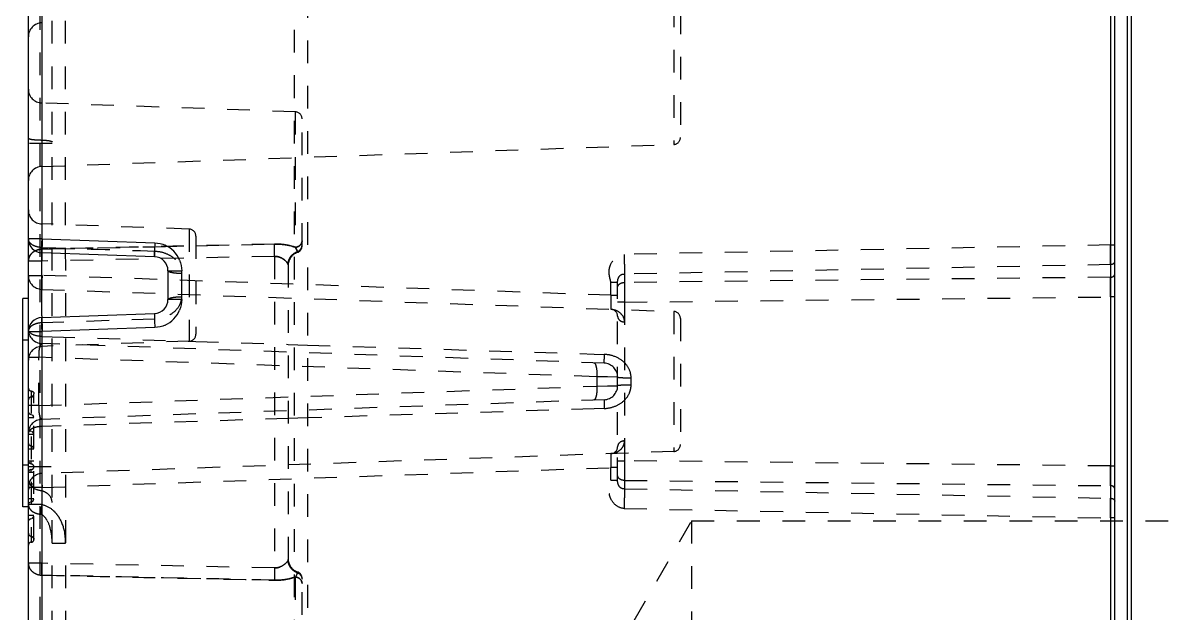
# Model space of a CAD drawing. Header units: millimetres. Extents: x -1265 to 1982, y -12197 to 1934.
# Drawn here: x 365 to 447.1, y -4091.8 to -4049.2 of the extents above; entities that cross this region are included whole.
import ezdxf

# ---------------------------------------------------------------- set-up
doc = ezdxf.new("R2010")
doc.units = ezdxf.units.MM
doc.header["$LTSCALE"] = 16.335
doc.linetypes.add('HIDDEN', pattern=[0.2, 0.1, -0.1])
doc.layers.get('0').update_dxf_attribs({"linetype": 'CONTINUOUS'})
doc.layers.add('DEFAULT_2', color=8, linetype='HIDDEN')

msp = doc.modelspace()

# ---------------------------------------------------------------- linework, layer by layer
at = {"color": 7, "linetype": 'Continuous'}
for p, q in [((444.814, -4223.364), (444.814, -3837.819)), ((443.608, -4162.247), (443.608, -3838.637)), ((444.52, -4161.495), (444.519, -3841.398)), ((365.419, -4119.111), (365.419, -3843.644)), ((443.312, -4046.139), (443.312, -4105.494)), ((366.407, -4064.797), (366.407, -4048.153)), ((366.407, -4064.797), (365.419, -4064.797)), ((366.407, -4064.797), (374.517, -4065.08)), ((374.499, -4066.085), (366.389, -4065.801)), ((366.389, -4070.337), (366.389, -4065.934)), ((375.469, -4067.089), (375.469, -4069.168)), ((375.469, -4067.089), (376.457, -4067.089)), ((376.457, -4069.168), (376.457, -4067.089)), ((365.019, -4084.099), (365.019, -4069.099)), ((365.419, -4069.099), (365.019, -4069.099)), ((376.457, -4069.168), (375.469, -4069.168)), ((366.389, -4070.455), (374.499, -4070.172)), ((365.419, -4071.46), (366.407, -4071.46)), ((374.517, -4071.177), (366.407, -4071.46)), ((366.407, -4101.025), (366.407, -4071.46)), ((365.419, -4072.099), (365.019, -4072.099)), ((365.419, -4084.099), (365.019, -4084.099))]:
    msp.add_line(p, q, dxfattribs=at)
for centre, radius, start, end in [((366.424, -4064.797), 1.005, 180, 268), ((374.446, -4067.089), 2.01, 22.17494, 65.82635), ((374.464, -4067.089), 1.005, 0, 88), ((374.464, -4069.168), 1.005, 272, 0), ((374.446, -4069.168), 2.01, 294.17365, 337.82506), ((366.424, -4071.46), 1.005, 92, 180)]:
    msp.add_arc(centre, radius, start, end, dxfattribs=at)
for points, knots in [([(366.389, -4065.801), (366.387, -4065.801), (366.388, -4065.791), (366.385, -4065.78), (366.386, -4065.754), (366.384, -4065.705), (366.385, -4065.621), (366.387, -4065.498), (366.39, -4065.347), (366.396, -4065.111), (366.402, -4064.925), (366.407, -4064.797)], [0, 0, 0, 0, 0.005181, 0.019793, 0.043719, 0.076721, 0.168903, 0.29316, 0.444597, 0.617994, 1, 1, 1, 1]), ([(374.517, -4065.08), (374.512, -4065.204), (374.507, -4065.388), (374.5, -4065.624), (374.497, -4065.78), (374.495, -4065.905), (374.495, -4065.99), (374.496, -4066.038), (374.496, -4066.064), (374.498, -4066.075), (374.497, -4066.084), (374.499, -4066.085)], [0, 0, 0, 0, 0.370138, 0.548912, 0.706778, 0.833099, 0.924815, 0.957335, 0.980773, 0.995001, 1, 1, 1, 1]), ([(374.499, -4070.172), (374.497, -4070.172), (374.498, -4070.182), (374.496, -4070.193), (374.496, -4070.218), (374.495, -4070.267), (374.495, -4070.352), (374.497, -4070.477), (374.5, -4070.632), (374.507, -4070.869), (374.512, -4071.053), (374.517, -4071.177)], [0, 0, 0, 0, 0.004999, 0.019227, 0.042665, 0.075185, 0.166901, 0.293222, 0.451088, 0.629862, 1, 1, 1, 1]), ([(366.407, -4071.46), (366.402, -4071.332), (366.396, -4071.146), (366.39, -4070.909), (366.387, -4070.759), (366.385, -4070.636), (366.384, -4070.552), (366.386, -4070.503), (366.385, -4070.477), (366.388, -4070.466), (366.387, -4070.456), (366.389, -4070.455)], [0, 0, 0, 0, 0.382006, 0.555403, 0.70684, 0.831097, 0.923279, 0.956281, 0.980207, 0.994819, 1, 1, 1, 1])]:
    msp.add_open_spline(points, degree=3, knots=knots, dxfattribs=at)
for points in [[(374.517, -4065.08), (374.774, -4065.089), (375.034, -4065.15), (375.27, -4065.255)], [(376.308, -4066.33), (376.405, -4066.569), (376.457, -4066.831), (376.457, -4067.089)], [(376.457, -4069.168), (376.457, -4069.426), (376.405, -4069.688), (376.308, -4069.926)], [(375.27, -4071.002), (375.034, -4071.107), (374.774, -4071.168), (374.517, -4071.177)]]:
    msp.add_open_spline(points, degree=3, dxfattribs=at)
at = {"layer": 'DEFAULT_2', "color": 8, "linetype": 'HIDDEN'}
for p, q in [((366.273, -4102.018), (366.273, -4015.881)), ((367.128, -4103.012), (367.128, -4015.821)), ((384.549, -4043.22), (384.549, -4125.196)), ((368.115, -4103.012), (368.097, -4043.532)), ((385.519, -4043.981), (385.519, -4157.59)), ((411.868, -4047.911), (411.868, -4057.995)), ((412.353, -4048.413), (412.353, -4057.493)), ((384.632, -4055.649), (366.389, -4055.012)), ((384.632, -4055.649), (384.632, -4065.402)), ((385.117, -4065.295), (385.117, -4056.152)), ((367.128, -4057.94), (365.419, -4057.94)), ((366.389, -4059.583), (411.868, -4057.995)), ((376.994, -4064.091), (366.389, -4063.721)), ((376.994, -4064.091), (376.994, -4072.165)), ((366.407, -4064.797), (366.389, -4065.934)), ((367.128, -4065.522), (374.483, -4065.362)), ((374.483, -4065.362), (377.494, -4065.296)), ((377.479, -4064.594), (377.479, -4071.663)), ((377.494, -4065.296), (383.142, -4065.173)), ((443.312, -4065.231), (408.302, -4065.916)), ((443.312, -4065.231), (443.608, -4065.231)), ((366.389, -4065.539), (367.128, -4065.522)), ((383.142, -4066.057), (366.389, -4066.395)), ((383.142, -4066.057), (383.142, -4088.49)), ((384.782, -4065.719), (384.782, -4065.768)), ((366.389, -4066.395), (365.419, -4066.395)), ((384.112, -4066.656), (384.112, -4087.892)), ((443.314, -4066.652), (408.319, -4067.337)), ((365.419, -4067.428), (366.407, -4067.428)), ((407.336, -4068.858), (366.407, -4067.428)), ((408.319, -4067.337), (408.319, -4067.936)), ((443.314, -4067.557), (408.319, -4067.936)), ((366.389, -4068.433), (411.868, -4070.021)), ((407.336, -4068.858), (407.336, -4067.944)), ((407.83, -4067.944), (407.336, -4067.944)), ((407.83, -4082.181), (407.83, -4067.944)), ((407.336, -4068.858), (407.83, -4068.858)), ((408.319, -4069.357), (407.83, -4069.357)), ((408.319, -4069.357), (443.314, -4068.978)), ((408.319, -4069.357), (408.319, -4080.768)), ((443.608, -4068.978), (443.314, -4068.978)), ((411.868, -4070.021), (411.868, -4080.105)), ((366.389, -4070.337), (366.407, -4071.46)), ((374.499, -4070.58), (366.389, -4070.842)), ((412.353, -4070.523), (412.353, -4079.603)), ((366.389, -4071.82), (367.128, -4071.844)), ((367.128, -4071.844), (376.994, -4072.164)), ((376.994, -4072.165), (366.389, -4072.536)), ((406.86, -4073.746), (366.389, -4072.333)), ((376.994, -4072.164), (377.462, -4072.179)), ((377.462, -4072.179), (384.112, -4072.394)), ((384.112, -4072.394), (385.519, -4072.439)), ((385.519, -4072.439), (406.135, -4073.094)), ((365.419, -4073.322), (366.164, -4073.322)), ((366.164, -4076.804), (366.164, -4073.322)), ((406.34, -4074.725), (366.164, -4073.322)), ((406.135, -4073.094), (406.86, -4073.117)), ((406.34, -4074.725), (406.34, -4075.401)), ((407.112, -4074.738), (406.34, -4074.725)), ((407.83, -4074.751), (407.112, -4074.738)), ((408.8, -4075.324), (408.8, -4074.802)), ((365.62, -4075.748), (365.62, -4086.639)), ((365.82, -4086.419), (365.82, -4075.967)), ((366.164, -4076.804), (406.34, -4075.401)), ((406.34, -4075.401), (407.112, -4075.388)), ((407.112, -4075.388), (407.83, -4075.375)), ((366.164, -4076.804), (365.419, -4076.804)), ((406.86, -4076.379), (366.389, -4077.793)), ((365.821, -4077.676), (365.419, -4077.676)), ((385.519, -4077.687), (384.112, -4077.732)), ((406.135, -4077.032), (385.519, -4077.687)), ((406.86, -4077.009), (406.135, -4077.032)), ((367.128, -4078.282), (366.389, -4078.306)), ((384.112, -4077.732), (367.128, -4078.282)), ((365.821, -4078.882), (365.419, -4078.882)), ((365.821, -4079.937), (365.419, -4079.937)), ((411.868, -4080.105), (366.389, -4081.693)), ((365.419, -4080.773), (365.821, -4080.776)), ((407.83, -4080.768), (408.319, -4080.768)), ((443.314, -4081.148), (408.319, -4080.768)), ((365.419, -4081.099), (365.019, -4081.099)), ((365.419, -4081.177), (367.128, -4081.177)), ((365.821, -4081.611), (365.419, -4081.614)), ((366.407, -4082.697), (407.336, -4081.268)), ((407.336, -4082.181), (407.336, -4081.268)), ((407.83, -4081.268), (407.336, -4081.268)), ((443.314, -4081.148), (443.608, -4081.148)), ((365.821, -4082.45), (365.448, -4082.45)), ((407.336, -4082.181), (407.83, -4082.181)), ((408.319, -4082.189), (408.319, -4082.788)), ((408.319, -4082.189), (443.314, -4082.569)), ((366.407, -4082.697), (365.419, -4082.697)), ((408.319, -4082.788), (443.314, -4083.474)), ((365.82, -4083.505), (365.419, -4083.505)), ((366.389, -4083.924), (365.419, -4083.924)), ((408.302, -4084.209), (443.312, -4084.895)), ((365.82, -4084.711), (365.419, -4084.711)), ((443.608, -4084.895), (443.312, -4084.895)), ((407.383, -4095.099), (413.156, -4085.099)), ((413.156, -4085.099), (413.156, -4105.099)), ((413.156, -4085.099), (470.383, -4085.099)), ((367.128, -4086.698), (368.097, -4086.698)), ((366.389, -4088.152), (365.419, -4088.152)), ((383.142, -4088.49), (366.389, -4088.152)), ((367.128, -4089.025), (366.389, -4089.009)), ((384.632, -4089.146), (384.632, -4098.898)), ((384.782, -4088.773), (384.782, -4088.829)), ((385.117, -4098.396), (385.117, -4089.247))]:
    msp.add_line(p, q, dxfattribs=at)
for points in [[(407.83, -4067.945), (407.831, -4067.901), (407.847, -4067.782)], [(365.604, -4077.456), (365.472, -4077.392), (365.419, -4077.256)], [(365.821, -4077.659), (365.768, -4077.522), (365.638, -4077.459)], [(365.604, -4078.662), (365.472, -4078.598), (365.419, -4078.462)], [(365.821, -4078.865), (365.768, -4078.728), (365.638, -4078.665)], [(365.604, -4079.717), (365.472, -4079.653), (365.419, -4079.517)], [(365.821, -4079.92), (365.768, -4079.784), (365.638, -4079.72)], [(365.634, -4082.667), (365.766, -4082.605), (365.821, -4082.476)], [(407.846, -4082.341), (407.831, -4082.224), (407.83, -4082.181)], [(365.419, -4082.87), (365.472, -4082.734), (365.603, -4082.67)], [(365.419, -4083.925), (365.472, -4083.789), (365.603, -4083.725)], [(365.634, -4083.722), (365.766, -4083.66), (365.821, -4083.531)], [(365.419, -4085.131), (365.472, -4084.995), (365.603, -4084.931)], [(365.634, -4084.928), (365.766, -4084.866), (365.821, -4084.737)]]:
    msp.add_lwpolyline(points, dxfattribs=at)
for centre, radius, start, end in [((366.424, -4050.243), 1.005, 92, 180), ((366.424, -4054.008), 1.005, 180, 268), ((384.615, -4056.152), 0.502, 0, 88), ((411.85, -4057.493), 0.502, 272, 0), ((366.424, -4060.587), 1.005, 92, 180), ((366.424, -4062.717), 1.005, 180, 268), ((376.977, -4064.594), 0.502, 0, 88), ((383.241, -4069.6), 4.428, 84.13066, 91.28569), ((384.615, -4065.301), 0.502, 289.47122, 0), ((-178.969, -4067.093), 622.283, 0.040627, 0.171472), ((385.101, -4065.911), 18.717, 179.64906, 180.44531), ((393.598, -4065.86), 27.214, 180.41386, 181.12811), ((385.117, -4066.722), 1.005, 109.47122, 180), ((366.424, -4067.428), 1.005, 180, 268), ((89.607, -4068.267), 353.708, 359.88493, 0.11507), ((618.352, -4068.647), 210.034, 179.80621, 180.19379), ((407.328, -4070.365), 0.502, 0, 88), ((411.85, -4070.523), 0.502, 0, 88), ((366.424, -4071.329), 1.005, 180, 268), ((365.679, -4071.329), 0.26, 179.96932, 190.27295), ((376.977, -4071.663), 0.502, 272, 0), ((366.424, -4073.54), 1.005, 92, 180), ((430.307, -4073.735), 23.455, 178.48853, 179.30457), ((406.787, -4075.49), 2.375, 77.02699, 88.20183), ((406.825, -4074.751), 1.005, 0, 88), ((408.822, -4057.618), 17.183, 268.26416, 269.9255), ((365.62, -4075.547), 0.201, 180, 270), ((365.62, -4075.951), 0.201, 270, 0), ((406.825, -4075.375), 1.005, 272, 0), ((407.308, -4075.307), 1.493, 336.18547, 349.54111), ((365.62, -4076.388), 0.201, 90, 180), ((369.73, -4076.924), 3.568, 178.07178, 183.98913), ((430.272, -4076.392), 23.42, 180.69251, 181.50981), ((366.424, -4078.797), 1.005, 92, 180), ((387.591, -4077.787), 21.208, 180.66654, 181.40251), ((407.328, -4079.76), 0.502, 272, 0), ((411.85, -4079.603), 0.502, 272, 0), ((365.62, -4080.773), 0.201, 180, 269.99999), ((657.506, -4081.479), 249.187, 179.83666, 180.16334), ((365.62, -4081.614), 0.201, 90, 180), ((366.424, -4082.697), 1.005, 92, 180), ((365.62, -4081.21), 0.201, 270, 89.99999), ((24.357, -4081.858), 418.958, 359.90285, 0.09715), ((391.564, -4088.484), 25.585, 169.7331, 170.84909), ((-81.935, -4083.212), 525.249, 359.81644, 359.97146), ((379.496, -4086.553), 13.363, 170.79254, 171.68299), ((365.62, -4085.999), 0.201, 180, 270), ((365.62, -4086.84), 0.201, 90, 180), ((365.62, -4086.436), 0.201, 0, 90), ((364.095, -4086.695), 4.002, 359.95831, 9.89579), ((385.117, -4087.826), 1.005, 180, 250.52878), ((384.615, -4089.247), 0.502, 0, 70.52878), ((383.242, -4084.947), 4.428, 268.714, 275.78936)]:
    msp.add_arc(centre, radius, start, end, dxfattribs=at)
for points, knots in [([(365.419, -4057.546), (365.419, -4057.556), (365.441, -4057.578), (365.522, -4057.608), (365.693, -4057.641), (365.957, -4057.666), (366.161, -4057.675), (366.273, -4057.677)], [0, 0, 0, 0, 0.032089, 0.091378, 0.301488, 0.617332, 1, 1, 1, 1]), ([(366.273, -4057.677), (366.382, -4057.679), (366.587, -4057.689), (366.851, -4057.712), (367.026, -4057.747), (367.105, -4057.778), (367.128, -4057.799), (367.128, -4057.808)], [0, 0, 0, 0, 0.37277, 0.698782, 0.910715, 0.969194, 1, 1, 1, 1]), ([(366.389, -4065.415), (366.263, -4065.413), (366.023, -4065.38), (365.708, -4065.252), (365.482, -4065.056), (365.419, -4064.878), (365.419, -4064.797)], [0, 0, 0, 0, 0.301536, 0.575533, 0.805785, 1, 1, 1, 1]), ([(383.142, -4066.029), (383.14, -4065.946), (383.136, -4065.661), (383.133, -4065.375), (383.142, -4065.173)], [0, 0, 0, 0, 0.291788, 1, 1, 1, 1]), ([(383.142, -4066.057), (383.14, -4065.972), (383.136, -4065.677), (383.133, -4065.382), (383.142, -4065.173)], [0, 0, 0, 0, 0.289732, 1, 1, 1, 1]), ([(383.142, -4065.173), (383.28, -4065.17), (383.784, -4065.183), (384.288, -4065.279), (384.632, -4065.402)], [0, 0, 0, 0, 0.274458, 1, 1, 1, 1]), ([(384.632, -4065.402), (384.565, -4065.378), (384.26, -4065.281), (383.943, -4065.221), (383.694, -4065.195)], [0, 0, 0, 0, 0.221045, 1, 1, 1, 1]), ([(384.632, -4065.402), (384.756, -4065.398), (385.007, -4065.301), (385.117, -4065.051), (385.117, -4064.932)], [0, 0, 0, 0, 0.511816, 1, 1, 1, 1]), ([(384.881, -4065.329), (384.824, -4065.362), (384.74, -4065.392), (384.653, -4065.401), (384.632, -4065.402)], [0, 0, 0, 0, 0.761225, 1, 1, 1, 1]), ([(384.782, -4065.719), (384.827, -4065.703), (384.999, -4065.603), (385.117, -4065.4), (385.117, -4065.25)], [0, 0, 0, 0, 0.242684, 1, 1, 1, 1]), ([(385.117, -4064.932), (385.117, -4065.009), (385.071, -4065.17), (384.953, -4065.288), (384.881, -4065.329)], [0, 0, 0, 0, 0.481368, 1, 1, 1, 1]), ([(365.419, -4066.395), (365.419, -4066.286), (365.473, -4066.059), (365.691, -4065.777), (366.013, -4065.591), (366.262, -4065.54), (366.389, -4065.538)], [0, 0, 0, 0, 0.230893, 0.474538, 0.732405, 1, 1, 1, 1]), ([(365.548, -4065.975), (365.527, -4066.007), (365.456, -4066.136), (365.419, -4066.286), (365.419, -4066.395)], [0, 0, 0, 0, 0.259038, 1, 1, 1, 1]), ([(365.903, -4065.662), (365.866, -4065.681), (365.73, -4065.762), (365.612, -4065.876), (365.548, -4065.975)], [0, 0, 0, 0, 0.258648, 1, 1, 1, 1]), ([(366.389, -4066.395), (366.387, -4066.311), (366.383, -4066.025), (366.381, -4065.739), (366.389, -4065.539)], [0, 0, 0, 0, 0.296205, 1, 1, 1, 1]), ([(366.389, -4065.539), (366.388, -4065.557), (366.386, -4065.642), (366.385, -4065.728), (366.384, -4065.796)], [0, 0, 0, 0, 0.209097, 1, 1, 1, 1]), ([(366.389, -4065.801), (366.387, -4065.801), (366.388, -4065.788), (366.385, -4065.773), (366.386, -4065.739), (366.385, -4065.674), (366.386, -4065.564), (366.388, -4065.469), (366.389, -4065.415)], [0, 0, 0, 0, 0.017554, 0.067721, 0.15025, 0.264235, 0.580655, 1, 1, 1, 1]), ([(374.499, -4066.085), (374.497, -4066.084), (374.499, -4066.07), (374.495, -4066.055), (374.496, -4066.019), (374.495, -4065.952), (374.496, -4065.835), (374.498, -4065.735), (374.499, -4065.677)], [0, 0, 0, 0, 0.017333, 0.067043, 0.148501, 0.260815, 0.574292, 1, 1, 1, 1]), ([(374.499, -4065.677), (374.736, -4065.685), (375.205, -4065.767), (375.832, -4066.088), (376.31, -4066.605), (376.439, -4067.066), (376.439, -4067.295)], [0, 0, 0, 0, 0.257071, 0.507278, 0.752018, 1, 1, 1, 1]), ([(383.142, -4066.057), (383.267, -4066.052), (383.513, -4066.099), (383.813, -4066.265), (384.002, -4066.438), (384.09, -4066.571), (384.112, -4066.631), (384.112, -4066.656)], [0, 0, 0, 0, 0.309968, 0.60388, 0.847398, 0.937275, 1, 1, 1, 1]), ([(384.112, -4066.656), (384.112, -4066.614), (384.059, -4066.515), (383.881, -4066.309), (383.674, -4066.179), (383.515, -4066.12)], [0, 0, 0, 0, 0.150959, 0.384965, 1, 1, 1, 1]), ([(384.432, -4065.93), (384.508, -4065.86), (384.624, -4065.782), (384.751, -4065.73), (384.782, -4065.719)], [0, 0, 0, 0, 0.75685, 1, 1, 1, 1]), ([(384.632, -4065.402), (384.667, -4065.46), (384.717, -4065.545), (384.766, -4065.651), (384.782, -4065.699), (384.782, -4065.719)], [0, 0, 0, 0, 0.581145, 0.829092, 1, 1, 1, 1]), ([(384.782, -4065.719), (384.782, -4065.689), (384.752, -4065.619), (384.719, -4065.554), (384.698, -4065.516)], [0, 0, 0, 0, 0.404109, 1, 1, 1, 1]), ([(407.336, -4067.944), (407.336, -4067.836), (407.27, -4067.625), (407.213, -4067.305), (407.22, -4066.977), (407.333, -4066.556), (407.661, -4066.104), (408.088, -4065.92), (408.302, -4065.916)], [0, 0, 0, 0, 0.125632, 0.251371, 0.377032, 0.5027, 0.752096, 1, 1, 1, 1]), ([(408.302, -4065.916), (408.305, -4066.052), (408.313, -4066.526), (408.319, -4067), (408.319, -4067.337)], [0, 0, 0, 0, 0.287512, 1, 1, 1, 1]), ([(384.112, -4066.656), (384.112, -4066.623), (384.12, -4066.487), (384.155, -4066.353), (384.197, -4066.259)], [0, 0, 0, 0, 0.241069, 1, 1, 1, 1]), ([(384.197, -4066.259), (384.183, -4066.291), (384.135, -4066.418), (384.112, -4066.555), (384.112, -4066.656)], [0, 0, 0, 0, 0.258395, 1, 1, 1, 1]), ([(443.608, -4066.439), (443.608, -4066.496), (443.522, -4066.621), (443.387, -4066.651), (443.314, -4066.652)], [0, 0, 0, 0, 0.44043, 1, 1, 1, 1]), ([(366.407, -4067.428), (366.402, -4067.556), (366.396, -4067.742), (366.39, -4067.979), (366.387, -4068.129), (366.385, -4068.252), (366.384, -4068.337), (366.386, -4068.385), (366.385, -4068.411), (366.388, -4068.423), (366.387, -4068.433), (366.389, -4068.433)], [0, 0, 0, 0, 0.382011, 0.555411, 0.706847, 0.8311, 0.923281, 0.956281, 0.980207, 0.994819, 1, 1, 1, 1]), ([(376.439, -4067.295), (376.318, -4067.294), (376.09, -4067.284), (375.78, -4067.243), (375.584, -4067.194), (375.469, -4067.124), (375.469, -4067.089)], [0, 0, 0, 0, 0.356614, 0.680341, 0.897825, 1, 1, 1, 1]), ([(407.83, -4067.944), (407.83, -4067.929), (407.831, -4067.872), (407.835, -4067.816), (407.842, -4067.775)], [0, 0, 0, 0, 0.273951, 1, 1, 1, 1]), ([(407.842, -4067.775), (407.856, -4067.687), (407.911, -4067.541), (408.043, -4067.391), (408.187, -4067.324), (408.277, -4067.338), (408.319, -4067.337)], [0, 0, 0, 0, 0.370809, 0.629956, 0.822624, 1, 1, 1, 1]), ([(443.314, -4067.557), (443.387, -4067.556), (443.522, -4067.526), (443.608, -4067.401), (443.608, -4067.344)], [0, 0, 0, 0, 0.559318, 1, 1, 1, 1]), ([(407.83, -4068.292), (407.83, -4068.196), (407.974, -4067.988), (408.198, -4067.939), (408.319, -4067.936)], [0, 0, 0, 0, 0.44044, 1, 1, 1, 1]), ([(376.439, -4068.962), (376.439, -4069.19), (376.31, -4069.65), (375.834, -4070.168), (375.206, -4070.49), (374.736, -4070.572), (374.499, -4070.58)], [0, 0, 0, 0, 0.247376, 0.492244, 0.742625, 1, 1, 1, 1]), ([(375.469, -4069.168), (375.469, -4069.133), (375.584, -4069.063), (375.78, -4069.014), (376.09, -4068.973), (376.318, -4068.962), (376.439, -4068.962)], [0, 0, 0, 0, 0.102175, 0.319659, 0.643386, 1, 1, 1, 1]), ([(407.336, -4068.858), (407.339, -4068.986), (407.342, -4069.172), (407.345, -4069.409), (407.346, -4069.559), (407.347, -4069.682), (407.348, -4069.766), (407.346, -4069.815), (407.348, -4069.841), (407.345, -4069.852), (407.347, -4069.863), (407.345, -4069.863)], [0, 0, 0, 0, 0.382535, 0.555604, 0.707136, 0.830753, 0.922766, 0.955981, 0.980167, 0.994953, 1, 1, 1, 1]), ([(374.499, -4070.172), (374.497, -4070.172), (374.499, -4070.186), (374.495, -4070.202), (374.496, -4070.238), (374.495, -4070.305), (374.496, -4070.422), (374.498, -4070.522), (374.499, -4070.58)], [0, 0, 0, 0, 0.017333, 0.067041, 0.148498, 0.260809, 0.574285, 1, 1, 1, 1]), ([(407.345, -4069.863), (407.507, -4069.869), (407.841, -4069.954), (408.102, -4070.19), (408.189, -4070.337)], [0, 0, 0, 0, 0.487467, 1, 1, 1, 1]), ([(366.389, -4070.842), (366.263, -4070.848), (366.023, -4070.877), (365.709, -4071.006), (365.481, -4071.199), (365.419, -4071.378), (365.419, -4071.46)], [0, 0, 0, 0, 0.30158, 0.575353, 0.804313, 1, 1, 1, 1]), ([(366.389, -4070.842), (366.388, -4070.788), (366.386, -4070.693), (366.385, -4070.583), (366.386, -4070.518), (366.385, -4070.484), (366.388, -4070.469), (366.387, -4070.456), (366.389, -4070.455)], [0, 0, 0, 0, 0.419324, 0.73572, 0.84972, 0.93226, 0.982441, 1, 1, 1, 1]), ([(407.83, -4070.365), (407.83, -4070.434), (407.879, -4070.581), (407.996, -4070.682), (408.066, -4070.717)], [0, 0, 0, 0, 0.467922, 1, 1, 1, 1]), ([(408.189, -4070.337), (408.208, -4070.368), (408.278, -4070.506), (408.311, -4070.663), (408.315, -4070.781)], [0, 0, 0, 0, 0.235544, 1, 1, 1, 1]), ([(365.548, -4071.569), (365.536, -4071.559), (365.495, -4071.521), (365.46, -4071.475), (365.443, -4071.437)], [0, 0, 0, 0, 0.272599, 1, 1, 1, 1]), ([(366.389, -4071.82), (366.305, -4071.817), (366.013, -4071.793), (365.708, -4071.706), (365.548, -4071.569)], [0, 0, 0, 0, 0.286102, 1, 1, 1, 1]), ([(366.389, -4071.82), (366.387, -4071.889), (366.385, -4072.012), (366.383, -4072.158), (366.384, -4072.247), (366.383, -4072.294), (366.388, -4072.314), (366.386, -4072.333), (366.389, -4072.333)], [0, 0, 0, 0, 0.401705, 0.726039, 0.844289, 0.929786, 0.981818, 1, 1, 1, 1]), ([(366.389, -4072.333), (366.328, -4072.331), (366.253, -4072.47), (366.208, -4072.64), (366.188, -4072.773), (366.18, -4072.846)], [0, 0, 0, 0, 0.319596, 0.61594, 1, 1, 1, 1]), ([(366.18, -4072.846), (366.176, -4072.883), (366.162, -4073.041), (366.16, -4073.2), (366.164, -4073.322)], [0, 0, 0, 0, 0.235808, 1, 1, 1, 1]), ([(406.86, -4073.746), (406.854, -4073.746), (406.86, -4073.707), (406.85, -4073.664), (406.854, -4073.564), (406.853, -4073.493), (406.854, -4073.451)], [0, 0, 0, 0, 0.06522, 0.25524, 0.569136, 1, 1, 1, 1]), ([(406.115, -4073.72), (406.138, -4073.721), (406.193, -4073.762), (406.277, -4073.925), (406.305, -4074.088), (406.32, -4074.211)], [0, 0, 0, 0, 0.125844, 0.328596, 1, 1, 1, 1]), ([(407.83, -4074.751), (407.83, -4074.754), (407.844, -4074.759), (407.88, -4074.767), (407.973, -4074.777), (408.117, -4074.787), (408.235, -4074.792), (408.302, -4074.794)], [0, 0, 0, 0, 0.020512, 0.070687, 0.263561, 0.5771, 1, 1, 1, 1]), ([(406.34, -4075.401), (406.346, -4075.562), (406.335, -4075.851), (406.29, -4076.142), (406.241, -4076.261)], [0, 0, 0, 0, 0.556309, 1, 1, 1, 1]), ([(407.93, -4075.353), (407.905, -4075.356), (407.881, -4075.363), (407.83, -4075.366), (407.83, -4075.375)], [0, 0, 0, 0, 0.732871, 1, 1, 1, 1]), ([(408.8, -4075.324), (408.631, -4075.324), (408.341, -4075.329), (408.051, -4075.34), (407.93, -4075.353)], [0, 0, 0, 0, 0.580504, 1, 1, 1, 1]), ([(406.241, -4076.261), (406.233, -4076.282), (406.206, -4076.338), (406.157, -4076.404), (406.115, -4076.405)], [0, 0, 0, 0, 0.351213, 1, 1, 1, 1]), ([(406.86, -4076.379), (406.854, -4076.38), (406.86, -4076.417), (406.85, -4076.459), (406.854, -4076.559), (406.853, -4076.631), (406.854, -4076.675)], [0, 0, 0, 0, 0.061341, 0.244931, 0.558105, 1, 1, 1, 1]), ([(366.171, -4077.172), (366.173, -4077.201), (366.182, -4077.307), (366.196, -4077.412), (366.212, -4077.488)], [0, 0, 0, 0, 0.271513, 1, 1, 1, 1]), ([(366.212, -4077.488), (366.217, -4077.511), (366.235, -4077.587), (366.26, -4077.662), (366.287, -4077.71)], [0, 0, 0, 0, 0.296803, 1, 1, 1, 1]), ([(365.783, -4078.418), (365.76, -4078.428), (365.677, -4078.465), (365.598, -4078.513), (365.548, -4078.556)], [0, 0, 0, 0, 0.273394, 1, 1, 1, 1]), ([(366.389, -4078.306), (366.347, -4078.306), (366.182, -4078.315), (366.019, -4078.342), (365.901, -4078.377)], [0, 0, 0, 0, 0.257724, 1, 1, 1, 1]), ([(366.287, -4077.71), (366.294, -4077.723), (366.317, -4077.76), (366.359, -4077.794), (366.389, -4077.793)], [0, 0, 0, 0, 0.325266, 1, 1, 1, 1]), ([(366.389, -4077.793), (366.384, -4077.793), (366.389, -4077.825), (366.381, -4077.86), (366.385, -4077.941), (366.384, -4077.999), (366.384, -4078.033)], [0, 0, 0, 0, 0.066105, 0.257561, 0.571441, 1, 1, 1, 1]), ([(365.548, -4078.556), (365.536, -4078.567), (365.494, -4078.606), (365.459, -4078.654), (365.442, -4078.693)], [0, 0, 0, 0, 0.27198, 1, 1, 1, 1]), ([(408.315, -4079.344), (408.193, -4079.348), (407.954, -4079.422), (407.83, -4079.653), (407.83, -4079.76)], [0, 0, 0, 0, 0.532505, 1, 1, 1, 1]), ([(408.315, -4079.344), (408.306, -4079.513), (408.216, -4079.838), (407.962, -4080.056), (407.832, -4080.128)], [0, 0, 0, 0, 0.530547, 1, 1, 1, 1]), ([(365.603, -4080.773), (365.601, -4080.799), (365.598, -4080.846), (365.592, -4080.903), (365.6, -4080.938), (365.587, -4080.964), (365.61, -4080.974), (365.62, -4080.974)], [0, 0, 0, 0, 0.358817, 0.660705, 0.77559, 0.859885, 1, 1, 1, 1]), ([(407.345, -4080.263), (407.347, -4080.263), (407.345, -4080.273), (407.348, -4080.284), (407.346, -4080.31), (407.348, -4080.359), (407.347, -4080.444), (407.346, -4080.566), (407.345, -4080.717), (407.342, -4080.954), (407.339, -4081.14), (407.336, -4081.268)], [0, 0, 0, 0, 0.005047, 0.019833, 0.044019, 0.077234, 0.169247, 0.292864, 0.444396, 0.617466, 1, 1, 1, 1]), ([(365.603, -4081.414), (365.597, -4081.414), (365.598, -4081.444), (365.594, -4081.469), (365.599, -4081.508), (365.591, -4081.542), (365.601, -4081.58), (365.619, -4081.601), (365.62, -4081.614)], [0, 0, 0, 0, 0.082927, 0.300065, 0.450767, 0.627553, 0.808063, 1, 1, 1, 1]), ([(366.389, -4081.693), (366.387, -4081.693), (366.388, -4081.703), (366.385, -4081.714), (366.386, -4081.74), (366.384, -4081.789), (366.385, -4081.873), (366.387, -4081.996), (366.39, -4082.147), (366.396, -4082.383), (366.402, -4082.569), (366.407, -4082.697)], [0, 0, 0, 0, 0.005181, 0.019793, 0.043719, 0.076719, 0.1689, 0.293153, 0.444589, 0.617989, 1, 1, 1, 1]), ([(366.273, -4082.926), (366.049, -4082.896), (365.619, -4082.711), (365.419, -4082.271), (365.419, -4082.065)], [0, 0, 0, 0, 0.523451, 1, 1, 1, 1]), ([(408.302, -4084.209), (408.088, -4084.205), (407.661, -4084.022), (407.333, -4083.57), (407.22, -4083.149), (407.213, -4082.82), (407.27, -4082.5), (407.336, -4082.29), (407.336, -4082.181)], [0, 0, 0, 0, 0.247895, 0.497296, 0.622967, 0.748628, 0.874368, 1, 1, 1, 1]), ([(408.319, -4082.189), (408.198, -4082.187), (407.974, -4082.137), (407.83, -4081.929), (407.83, -4081.834)], [0, 0, 0, 0, 0.559118, 1, 1, 1, 1]), ([(407.841, -4082.348), (407.839, -4082.335), (407.832, -4082.28), (407.83, -4082.224), (407.83, -4082.181)], [0, 0, 0, 0, 0.227664, 1, 1, 1, 1]), ([(408.319, -4082.788), (408.277, -4082.787), (408.187, -4082.802), (408.043, -4082.734), (407.91, -4082.583), (407.855, -4082.436), (407.841, -4082.348)], [0, 0, 0, 0, 0.177071, 0.36955, 0.62868, 1, 1, 1, 1]), ([(443.608, -4082.782), (443.608, -4082.725), (443.522, -4082.6), (443.387, -4082.57), (443.314, -4082.569)], [0, 0, 0, 0, 0.440682, 1, 1, 1, 1]), ([(367.128, -4083.786), (367.128, -4083.58), (366.977, -4083.249), (366.609, -4083.009), (366.386, -4082.94), (366.273, -4082.926)], [0, 0, 0, 0, 0.473184, 0.738358, 1, 1, 1, 1]), ([(408.319, -4082.788), (408.319, -4082.884), (408.316, -4083.357), (408.309, -4083.831), (408.302, -4084.209)], [0, 0, 0, 0, 0.201048, 1, 1, 1, 1]), ([(365.419, -4083.924), (365.419, -4084.007), (365.45, -4084.122), (365.51, -4084.218), (365.528, -4084.243)], [0, 0, 0, 0, 0.737016, 1, 1, 1, 1]), ([(365.528, -4084.243), (365.546, -4084.268), (365.632, -4084.371), (365.745, -4084.449), (365.836, -4084.495)], [0, 0, 0, 0, 0.235242, 1, 1, 1, 1]), ([(443.314, -4083.474), (443.387, -4083.475), (443.522, -4083.505), (443.608, -4083.629), (443.608, -4083.687)], [0, 0, 0, 0, 0.559109, 1, 1, 1, 1]), ([(365.836, -4084.495), (365.869, -4084.512), (366.008, -4084.573), (366.159, -4084.608), (366.273, -4084.62)], [0, 0, 0, 0, 0.242027, 1, 1, 1, 1]), ([(366.772, -4085.072), (366.749, -4085.031), (366.653, -4084.879), (366.525, -4084.743), (366.41, -4084.677)], [0, 0, 0, 0, 0.265975, 1, 1, 1, 1]), ([(367.128, -4086.698), (367.128, -4086.412), (367.078, -4085.853), (366.907, -4085.309), (366.772, -4085.072)], [0, 0, 0, 0, 0.512939, 1, 1, 1, 1]), ([(365.419, -4088.152), (365.419, -4088.262), (365.473, -4088.489), (365.691, -4088.771), (366.013, -4088.957), (366.262, -4089.008), (366.389, -4089.009)], [0, 0, 0, 0, 0.230893, 0.474538, 0.732405, 1, 1, 1, 1]), ([(366.389, -4088.152), (366.387, -4088.237), (366.383, -4088.522), (366.381, -4088.808), (366.389, -4089.009)], [0, 0, 0, 0, 0.296205, 1, 1, 1, 1]), ([(366.389, -4089.009), (366.387, -4088.956), (366.381, -4088.67), (366.384, -4088.384), (366.389, -4088.152)], [0, 0, 0, 0, 0.186911, 1, 1, 1, 1]), ([(384.112, -4087.892), (384.112, -4087.917), (384.09, -4087.977), (384.002, -4088.109), (383.813, -4088.283), (383.513, -4088.449), (383.267, -4088.496), (383.142, -4088.49)], [0, 0, 0, 0, 0.062725, 0.152602, 0.39612, 0.690032, 1, 1, 1, 1]), ([(384.197, -4088.289), (384.183, -4088.257), (384.135, -4088.129), (384.112, -4087.992), (384.112, -4087.892)], [0, 0, 0, 0, 0.258395, 1, 1, 1, 1]), ([(384.112, -4087.892), (384.112, -4087.924), (384.12, -4088.06), (384.155, -4088.194), (384.197, -4088.289)], [0, 0, 0, 0, 0.241069, 1, 1, 1, 1]), ([(383.142, -4088.49), (383.14, -4088.576), (383.136, -4088.87), (383.133, -4089.165), (383.142, -4089.374)], [0, 0, 0, 0, 0.289732, 1, 1, 1, 1]), ([(383.142, -4088.518), (383.14, -4088.602), (383.136, -4088.887), (383.133, -4089.172), (383.142, -4089.374)], [0, 0, 0, 0, 0.291788, 1, 1, 1, 1]), ([(384.632, -4089.146), (384.529, -4089.183), (384.046, -4089.327), (383.537, -4089.383), (383.142, -4089.374)], [0, 0, 0, 0, 0.216992, 1, 1, 1, 1]), ([(383.688, -4089.353), (383.776, -4089.344), (384.096, -4089.301), (384.412, -4089.224), (384.632, -4089.146)], [0, 0, 0, 0, 0.27449, 1, 1, 1, 1]), ([(384.432, -4088.617), (384.508, -4088.687), (384.624, -4088.765), (384.751, -4088.818), (384.782, -4088.829)], [0, 0, 0, 0, 0.75685, 1, 1, 1, 1]), ([(384.782, -4088.829), (384.782, -4088.849), (384.766, -4088.897), (384.717, -4089.003), (384.667, -4089.087), (384.632, -4089.146)], [0, 0, 0, 0, 0.170911, 0.418858, 1, 1, 1, 1]), ([(385.117, -4089.615), (385.117, -4089.497), (385.007, -4089.246), (384.756, -4089.15), (384.632, -4089.146)], [0, 0, 0, 0, 0.488184, 1, 1, 1, 1]), ([(384.632, -4089.146), (384.672, -4089.147), (384.832, -4089.172), (384.984, -4089.275), (385.048, -4089.38)], [0, 0, 0, 0, 0.244604, 1, 1, 1, 1]), ([(384.76, -4088.908), (384.763, -4088.901), (384.773, -4088.875), (384.782, -4088.848), (384.782, -4088.829)], [0, 0, 0, 0, 0.306148, 1, 1, 1, 1]), ([(384.782, -4088.829), (384.827, -4088.845), (384.999, -4088.945), (385.117, -4089.147), (385.117, -4089.297)], [0, 0, 0, 0, 0.242684, 1, 1, 1, 1]), ([(384.782, -4088.829), (384.827, -4088.845), (384.999, -4088.945), (385.117, -4089.147), (385.117, -4089.297)], [0, 0, 0, 0, 0.242684, 1, 1, 1, 1]), ([(385.048, -4089.38), (385.059, -4089.398), (385.097, -4089.471), (385.117, -4089.554), (385.117, -4089.615)], [0, 0, 0, 0, 0.263207, 1, 1, 1, 1])]:
    msp.add_open_spline(points, degree=3, knots=knots, dxfattribs=at)
for points in [[(383.142, -4065.173), (377.558, -4065.295), (371.973, -4065.416), (366.389, -4065.539)], [(366.389, -4065.538), (366.222, -4065.541), (366.051, -4065.585), (365.903, -4065.662)], [(366.389, -4065.415), (369.092, -4065.503), (371.796, -4065.59), (374.499, -4065.677)], [(383.515, -4066.12), (383.397, -4066.077), (383.268, -4066.052), (383.142, -4066.057)], [(384.197, -4066.259), (384.223, -4066.198), (384.256, -4066.139), (384.295, -4066.084)], [(384.295, -4066.084), (384.256, -4066.139), (384.223, -4066.198), (384.197, -4066.259)], [(384.436, -4065.926), (384.384, -4065.974), (384.336, -4066.027), (384.295, -4066.084)], [(384.295, -4066.084), (384.335, -4066.028), (384.381, -4065.977), (384.432, -4065.93)], [(384.687, -4065.496), (384.669, -4065.464), (384.651, -4065.433), (384.632, -4065.402)], [(408.066, -4070.717), (408.142, -4070.756), (408.229, -4070.779), (408.315, -4070.781)], [(365.443, -4071.437), (365.434, -4071.417), (365.427, -4071.396), (365.423, -4071.375)], [(408.132, -4073.548), (407.894, -4073.369), (407.61, -4073.243), (407.32, -4073.176)], [(408.641, -4074.146), (408.523, -4073.913), (408.341, -4073.706), (408.132, -4073.548)], [(406.32, -4074.211), (406.34, -4074.381), (406.346, -4074.553), (406.34, -4074.725)], [(408.8, -4074.802), (408.8, -4074.577), (408.743, -4074.347), (408.641, -4074.146)], [(365.62, -4075.75), (365.687, -4075.75), (365.761, -4075.792), (365.794, -4075.85)], [(365.794, -4075.85), (365.811, -4075.88), (365.821, -4075.916), (365.821, -4075.951)], [(365.794, -4076.085), (365.814, -4076.05), (365.824, -4076.007), (365.82, -4075.967)], [(408.285, -4076.449), (408.447, -4076.297), (408.585, -4076.112), (408.674, -4075.91)], [(408.777, -4075.578), (408.792, -4075.494), (408.8, -4075.409), (408.8, -4075.324)], [(365.62, -4076.185), (365.687, -4076.185), (365.761, -4076.143), (365.794, -4076.085)], [(406.86, -4077.009), (407.124, -4077.001), (407.39, -4076.948), (407.636, -4076.852)], [(407.636, -4076.852), (407.873, -4076.759), (408.099, -4076.623), (408.285, -4076.449)], [(365.901, -4078.377), (365.861, -4078.389), (365.822, -4078.403), (365.783, -4078.418)], [(365.442, -4078.693), (365.428, -4078.725), (365.419, -4078.761), (365.419, -4078.797)], [(407.832, -4080.128), (407.685, -4080.211), (407.513, -4080.257), (407.345, -4080.263)], [(366.389, -4083.924), (366.66, -4083.973), (366.922, -4084.107), (367.133, -4084.284)], [(366.41, -4084.677), (366.368, -4084.652), (366.321, -4084.632), (366.273, -4084.62)], [(367.133, -4084.284), (367.213, -4084.35), (367.288, -4084.424), (367.357, -4084.502)], [(367.357, -4084.502), (367.465, -4084.623), (367.56, -4084.756), (367.642, -4084.896)], [(367.642, -4084.896), (367.841, -4085.235), (367.97, -4085.62), (368.038, -4086.008)], [(365.62, -4086.235), (365.687, -4086.235), (365.761, -4086.278), (365.794, -4086.336)], [(365.62, -4086.637), (365.687, -4086.637), (365.761, -4086.595), (365.794, -4086.537)], [(365.794, -4086.336), (365.811, -4086.366), (365.821, -4086.402), (365.821, -4086.436)], [(365.794, -4086.537), (365.814, -4086.502), (365.824, -4086.459), (365.82, -4086.419)], [(384.295, -4088.463), (384.256, -4088.409), (384.223, -4088.35), (384.197, -4088.289)], [(384.197, -4088.289), (384.223, -4088.35), (384.256, -4088.409), (384.295, -4088.463)], [(366.389, -4089.009), (371.973, -4089.131), (377.558, -4089.253), (383.142, -4089.374)], [(383.142, -4089.374), (377.804, -4089.258), (372.466, -4089.142), (367.128, -4089.025)], [(383.142, -4088.49), (383.268, -4088.496), (383.397, -4088.471), (383.515, -4088.427)], [(384.436, -4088.621), (384.384, -4088.574), (384.336, -4088.521), (384.295, -4088.463)], [(384.295, -4088.463), (384.335, -4088.519), (384.381, -4088.571), (384.432, -4088.617)]]:
    msp.add_open_spline(points, degree=3, dxfattribs=at)

doc.saveas('drawing.dxf')
